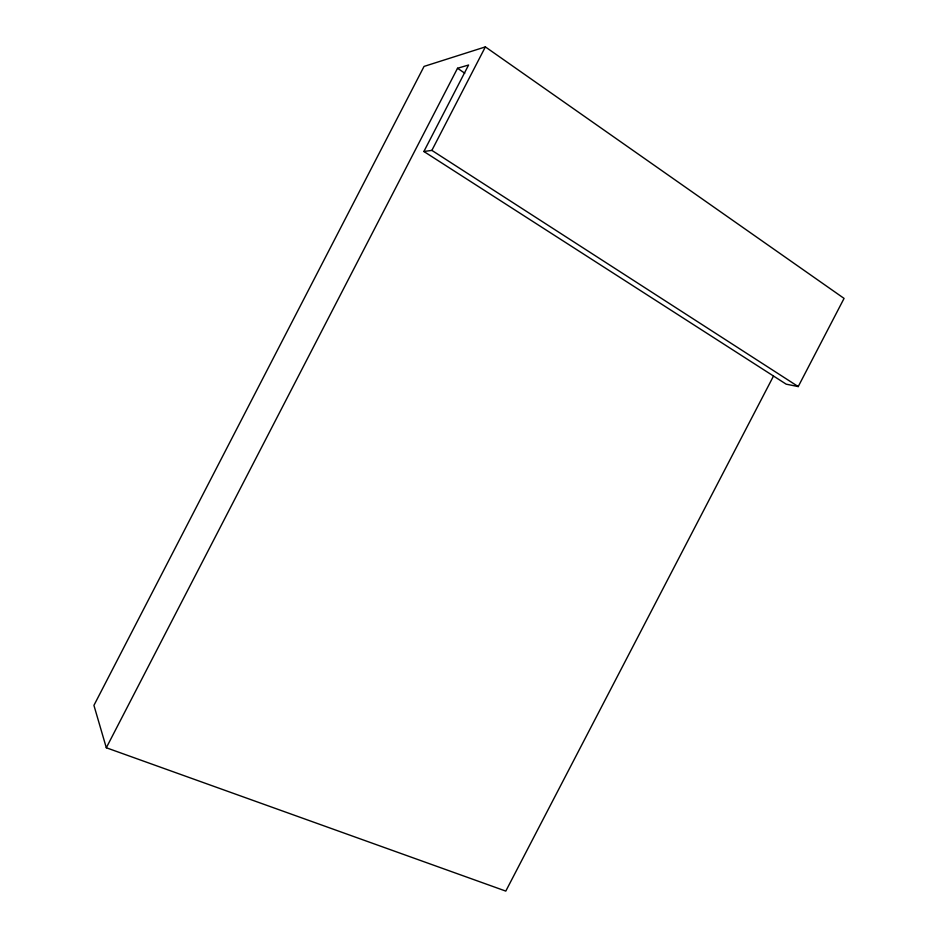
<?xml version="1.0" encoding="UTF-8"?>
<svg xmlns="http://www.w3.org/2000/svg" width="938" height="938" viewBox="0 0 938 938"><rect width="100%" height="100%" fill="white"/><g stroke="black" fill="none" stroke-linecap="round" stroke-linejoin="round"><path stroke-width="1.41" d="M106.311 747.762L457.533 68.263L468.59 65.015L423.882 151.499L786.185 384.17L798.226 386.573L844.071 298.401L485.368 46.9L424.058 66.41L93.929 705.376L106.311 747.762L505.793 891.1L773.428 376.197M423.882 151.499L431.867 150.385L485.368 46.9M431.867 150.385L798.226 386.573M457.533 68.263L464.767 73.211"/></g></svg>
